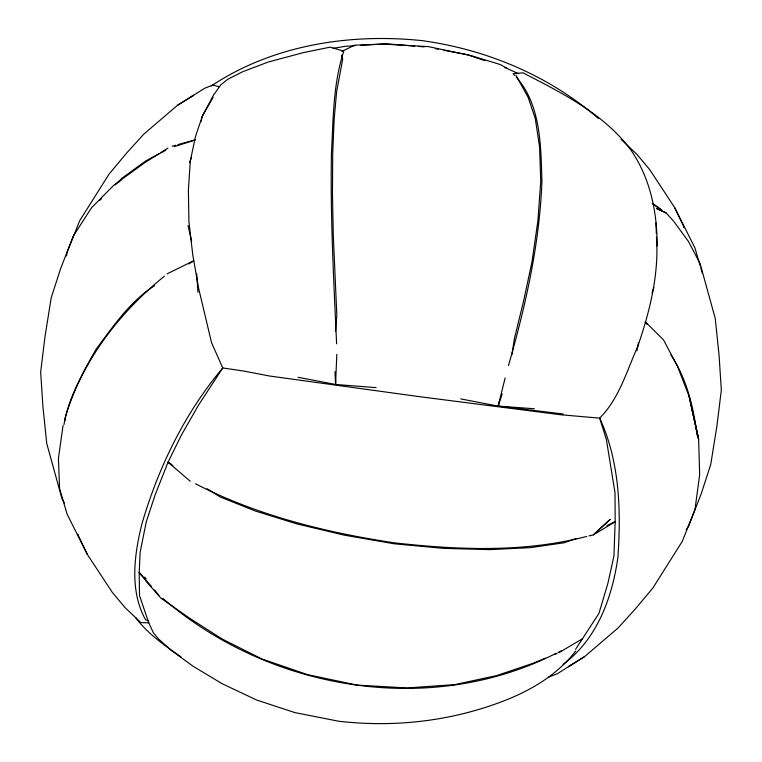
<?xml version="1.0" encoding="UTF-8"?>
<svg xmlns="http://www.w3.org/2000/svg" width="762" height="762" viewBox="0 0 762 762"><rect width="100%" height="100%" fill="white"/><g stroke="black" fill="none" stroke-linecap="round" stroke-linejoin="round"><path stroke-width="1.14" d="M376.104 387.639L335.556 384.467L335.671 379.743M656.463 237.125C659.12 274.539 649.757 311.41 637.737 346.548C626.593 371.275 619.287 398.345 599.704 418.147L606.371 439.493L615.01 492.766L615.172 521.713L613.943 555.927L607.905 583.311L598.932 613.42L575.624 649.243M298.123 377.304L335.556 384.467L336.823 354.368M575.739 650.919C555.355 677.589 524.78 693.906 493.605 704.65C443.941 721.995 390.735 727.281 338.547 721.214L294.904 712.603L256.651 700.021L222.247 683.771L193.196 666.321L171.126 650.31L158.42 638.832L153.372 632.755L148.752 622.849L139.522 595.532L139.217 572.633L140.132 552.336L146.247 521.837L155.143 494.833L168.059 462.172L181.423 435.035L198.711 404.822L222.752 367.951L211.541 342.671L198.568 288.065L192.767 254.832L188.919 221.637L188.395 190.1L190.31 160.934L195.482 136.493L202.511 115.767L213.646 94.869L220.856 84.82L227.733 79.305L242.859 71.638L268.405 61.979L303.505 52.588L330.194 47.149L343.824 51.197M335.518 331.184L336.823 315.03L333.299 235.458L332.461 193.491L332.699 153.791L334.147 119.701L336.585 91.954L342.681 59.255L341.633 55.083M66.561 255.927L67.027 252.451L79.734 220.618L109.052 174.117L126.73 152.952L143.894 134.055L177.384 105.404L204.835 88.173L213.112 85.03L218.942 86.792M63.075 425.406L58.426 458.314L59.579 488.547L67.075 514.093L87.335 554.422L112.357 592.465L125.13 607.695L140.941 622.649L148.866 622.811M63.989 424.529C68.609 397.421 82.696 372.942 96.06 349.263C113.205 326.279 129.969 301.457 154.505 285.721M64.77 420.881L65.284 417.433C82.02 361.055 119.043 312.82 164.411 276.187M511.95 354.673L514.388 338.671L523.465 301.581L531.981 261.918L537.896 220.847L540.725 181.489L539.591 147.056L535.267 118.415L528.142 97.384L515.988 75.267M201.244 121.377L201.978 116.691M636.937 350.749L638.47 342.595M499.262 401.526L498.148 406.117L460.734 398.907M505.139 377.942L498.148 406.117L563.213 414.004M508.492 365.55C525.618 305.591 539.477 244.25 541.934 181.747C540.839 146.266 541.134 105.261 516.236 77.105M502.187 393.964L498.148 406.117L534.372 408.756M651.986 293.084L653.891 287.617M343.433 52.302C333.004 84.915 333.232 119.834 331.441 153.714C330.26 217.141 333.756 280.502 336.613 343.833M189.49 162.687L191.538 157.286M202.511 115.767L213.103 97.384M686.2 529.79L688.724 525.875L701.231 493.757L710.765 464.363L716.947 425.729L721.338 390.03L719.08 355.425L715.242 318.487L700.116 263.614L688.419 241.421L673.465 220.961L666.102 212.903L656.549 208.531L659.73 209.988M99.736 200.435L101.375 198.796M115.262 184.89L121.796 178.346L145.694 160.982L165.868 150.219M118.901 182.118L121.329 179.68L145.075 162.439L158.991 153.695M593.388 534.895L610.143 519.379L593.388 534.895L588.864 535.943M563.07 664.407C596.941 639.499 612.229 597.713 617.896 557.422C621.173 510.597 619.706 461.458 599.704 418.147L560.337 414.719L418.567 396.554L269.072 375.942L244.116 371.104L222.752 367.951C184.766 413.061 158.363 467.449 141.932 523.856C134.217 554.898 129.407 590.312 145.485 619.611L148.609 620.935M548.888 676.97L557.165 673.827L584.616 656.596L618.106 627.945L635.27 609.048L652.948 587.883L682.266 541.382L694.973 509.549L699.659 474.793L698.63 439.303L689.105 396.345L677.551 366.455L663.616 340.023L645.328 321.802M121.329 179.68L113.528 185.499L91.535 207.74L73.276 236.125L60.77 268.243L51.235 297.637L45.053 336.271L40.662 371.97L42.92 406.575L46.758 443.513L61.884 498.386L64.541 503.434M211.265 85.944C272.977 44.834 350.691 32.89 423.453 40.786L426.444 41.291C489.385 50.616 550.316 76.752 598.503 118.577M160.982 152.448L167.935 148.076M177.384 105.404L193.662 95.288L191.252 96.717M584.616 656.596L568.338 666.712L570.748 665.283M582.301 638.87L559.365 652.434M595.37 533.695L615.172 521.713L613.01 522.675M188.766 263.938L193.729 260.966M341.9 51.425L354.597 45.158L384.858 44.158L428.473 46.634L471.107 55.645L500.396 64.57L507.302 68.485M167.021 273.901L193.586 260.823M606.952 525.666L615.172 521.713M556.05 653.339C429.358 717.642 269.024 690.134 162.925 598.418M558.136 652.358L561.27 650.891M545.525 658.139L532.752 663.397L496.805 675.551L454.8 684.609L407.137 687.953L357.207 685.105L307.867 674.732L261.737 658.901L222.085 638.975L188.633 617.572L160.992 598.237L145.637 580.73M554.041 654.625L557.241 653.31M576.224 538.458L564.251 542.763L530.2 547.649L490.042 549.631L443.589 548.383L394.106 543.782L344.31 535.162L296.98 523.923L255.48 511.073L220.132 496.948L207.102 488.728M174.298 146.656L195.186 139.979M172.202 146.199L175.631 145.247M177.917 144.618L195.053 139.875M586.597 536.467C523.885 552.764 458.153 549.973 394.325 542.839C325.793 532.505 257.423 515.636 195.491 483.756M333.013 48.33L345.615 46.282L354.987 45.682M360.836 45.31L385.439 43.739L414.814 46.13M418.338 46.415L424.215 46.901M435.826 48.806L438.15 49.235M443.941 50.311L467.116 54.616L484.851 60.665M504.815 67.475L518.522 73.714M661.854 210.96L666.102 212.903M180.946 656.854C164.63 645.366 147.752 633.889 135.703 617.687M190.195 481.213L168.059 462.172L170.974 464.21M653.053 203.711L661.445 209.617M168.059 462.172L172.86 465.592M652.243 203.464L662.702 211.331M621.059 139.351L636.87 154.305L649.643 169.535L674.665 207.578L694.925 247.907L700.145 265.681M145.228 579.692L139.217 572.633L140.922 574.243M514.674 75.428L513.121 73.743L522.999 72.819C562.261 93.183 604.352 113.919 631.193 150.466C650.3 178.441 657.339 212.569 657.101 246.031M139.217 572.633L151.628 586.607M645.09 321.955L647.338 324.593M144.799 577.082L146.209 578.92M154.657 589.959L158.887 595.474M670.865 354.93C686.695 378.476 693.572 407.403 697.049 435.207M674.665 207.578L684.305 227.743L683.562 226.057M87.335 554.422L77.695 534.257L78.438 535.943M700.792 267.9L702.421 273.453M188.052 225.59L191.624 241.544M689.105 396.345L698.63 439.303L691.305 406.022M196.672 273.71L197.958 292.294M335.004 371.704L335.556 384.467M655.968 222.942L656.339 233.582"/></g></svg>
